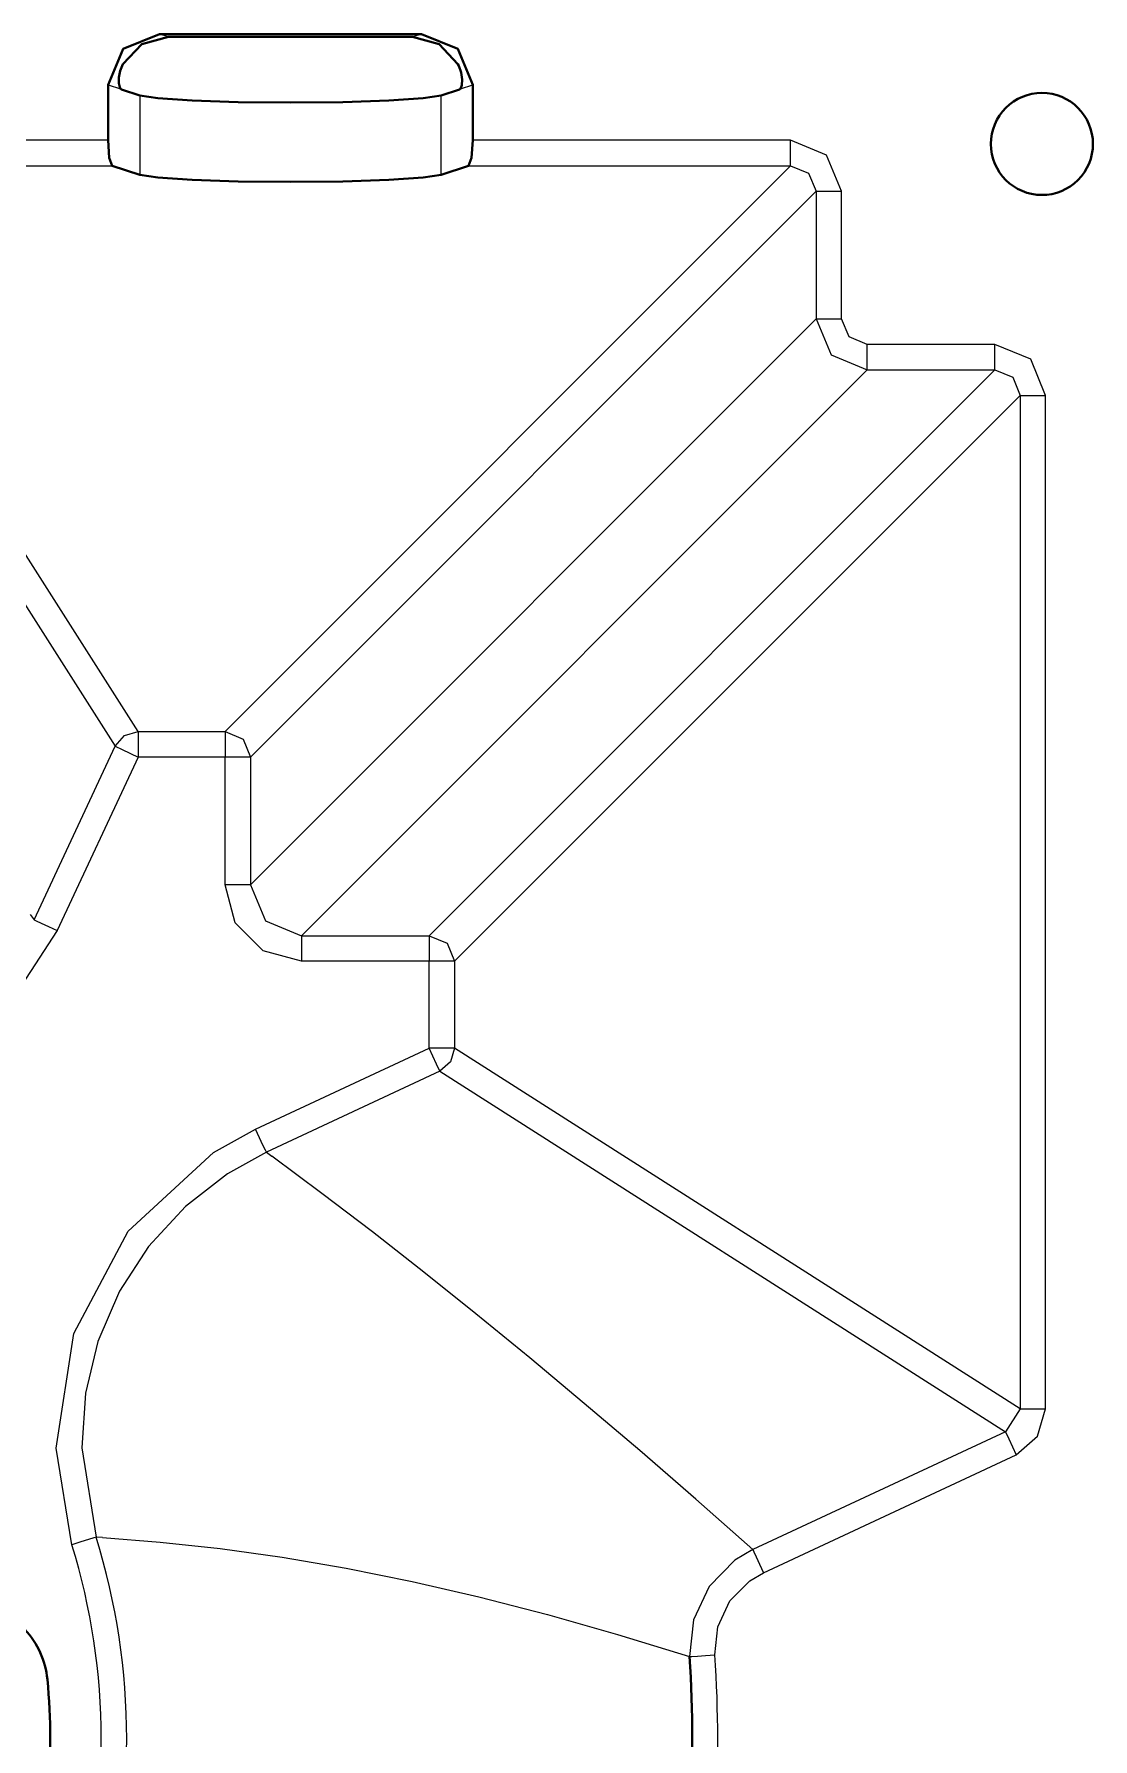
# Model space of a CAD drawing. Header units: millimetres. Extents: x 0 to 2941, y -405 to 1422.
# Drawn here: x 794.6 to 836.1, y 1053.2 to 1120 of the extents above; entities that cross this region are included whole.
import ezdxf

# ---------------------------------------------------------------- set-up
doc = ezdxf.new("R2010")
doc.units = ezdxf.units.MM
doc.layers.add('FINE', color=9, linetype='Continuous')
doc.layers.add('OUTLINE', color=7, linetype='Continuous')

msp = doc.modelspace()

# ---------------------------------------------------------------- linework, layer by layer
at = {"layer": 'FINE', "lineweight": 9}
for p, q in [((799.82, 1119.882), (799.467, 1119.995)), ((809.747, 1119.995), (809.394, 1119.882)), ((797.457, 1118.011), (797.941, 1117.855)), ((811.273, 1117.855), (811.758, 1118.011)), ((798.698, 1117.592), (798.698, 1114.486)), ((810.516, 1114.486), (810.516, 1117.592)), ((797.457, 1115.835), (784.508, 1115.835)), ((824.215, 1115.835), (811.758, 1115.835)), ((784.508, 1114.837), (797.623, 1114.837)), ((824.215, 1114.837), (802.043, 1092.665)), ((811.591, 1114.837), (824.215, 1114.837)), ((803.041, 1091.667), (825.213, 1113.838)), ((826.211, 1108.834), (826.211, 1113.838)), ((825.213, 1108.834), (803.041, 1086.662)), ((832.215, 1107.835), (827.21, 1107.835)), ((805.038, 1084.665), (827.21, 1106.837)), ((832.215, 1106.837), (810.043, 1084.665)), ((827.21, 1106.837), (832.215, 1106.837)), ((811.041, 1083.667), (833.213, 1105.839)), ((833.213, 1105.839), (833.213, 1066.131)), ((834.211, 1066.131), (834.211, 1105.839)), ((798.633, 1092.665), (802.043, 1092.665)), ((794.555, 1085.284), (797.728, 1092.089)), ((803.041, 1091.667), (803.041, 1086.662)), ((794.398, 1085.5), (794.555, 1085.284)), ((805.038, 1084.665), (810.043, 1084.665)), ((811.041, 1083.667), (811.041, 1080.256)), ((803.239, 1077.084), (810.043, 1080.256)), ((833.213, 1066.131), (811.041, 1080.256)), ((810.465, 1079.352), (803.661, 1076.179)), ((810.465, 1079.352), (832.637, 1065.227)), ((803.661, 1076.179), (803.876, 1076.021)), ((833.213, 1066.131), (832.637, 1065.227)), ((832.637, 1065.227), (822.733, 1060.609)), ((797.236, 1061.079), (796.987, 1061.094))]:
    msp.add_line(p, q, dxfattribs=at)
for points in [[(824.215, 1114.837), (824.215, 1115.149), (824.215, 1115.835)], [(826.211, 1113.838), (825.627, 1115.251), (824.215, 1115.835)], [(783.603, 1114.26), (797.728, 1092.089), (798.097, 1092.508), (798.633, 1092.665), (784.508, 1114.837)], [(824.215, 1114.837), (824.922, 1114.546), (825.213, 1113.838), (825.213, 1108.834)], [(825.213, 1113.838), (825.525, 1113.838), (826.211, 1113.838)], [(825.213, 1108.834), (825.525, 1108.834), (826.211, 1108.834)], [(825.213, 1108.834), (825.799, 1107.423), (827.21, 1106.837)], [(827.21, 1107.835), (826.504, 1108.128), (826.211, 1108.834)], [(827.21, 1106.837), (827.21, 1107.149), (827.21, 1107.835)], [(832.215, 1106.837), (832.215, 1107.149), (832.215, 1107.835)], [(834.211, 1105.839), (833.627, 1107.251), (832.215, 1107.835)], [(832.215, 1106.837), (832.922, 1106.546), (833.213, 1105.839)], [(833.213, 1105.839), (833.525, 1105.839), (834.211, 1105.839)], [(798.633, 1092.665), (798.633, 1092.353), (798.633, 1091.667)], [(802.043, 1092.665), (802.043, 1092.353), (802.043, 1091.667)], [(802.043, 1092.665), (802.748, 1092.371), (803.041, 1091.667)], [(802.043, 1086.662), (802.043, 1091.667), (798.633, 1091.667), (795.46, 1084.863)], [(797.728, 1092.089), (798.011, 1091.957), (798.633, 1091.667)], [(803.041, 1091.667), (802.729, 1091.667), (802.043, 1091.667)], [(805.038, 1083.667), (803.54, 1084.068), (802.444, 1085.163), (802.043, 1086.662)], [(803.041, 1086.662), (802.729, 1086.662), (802.043, 1086.662)], [(803.041, 1086.662), (803.624, 1085.248), (805.038, 1084.665)], [(794.555, 1085.284), (794.638, 1085.246), (794.838, 1085.153), (795.125, 1085.019), (795.46, 1084.863)], [(795.46, 1084.863), (793.363, 1081.651), (789.832, 1078.787), (785.554, 1077.254), (781.01, 1077.224), (779.174, 1077.657)], [(805.038, 1084.665), (805.038, 1084.353), (805.038, 1083.667)], [(810.043, 1084.665), (810.043, 1084.353), (810.043, 1083.667)], [(810.043, 1084.665), (810.748, 1084.372), (811.041, 1083.667)], [(810.043, 1080.256), (810.043, 1083.667), (805.038, 1083.667)], [(811.041, 1083.667), (810.729, 1083.667), (810.043, 1083.667)], [(811.041, 1080.256), (810.729, 1080.256), (810.043, 1080.256)], [(810.465, 1079.352), (810.333, 1079.634), (810.043, 1080.256)], [(811.041, 1080.256), (810.884, 1079.72), (810.465, 1079.352)], [(796.033, 1060.797), (795.425, 1064.585), (796.112, 1069.079), (798.247, 1073.091), (801.589, 1076.169), (803.239, 1077.084)], [(803.661, 1076.179), (803.622, 1076.262), (803.529, 1076.462), (803.395, 1076.749), (803.239, 1077.084)], [(803.661, 1076.179), (802.132, 1075.332), (800.486, 1074.058), (799.036, 1072.481), (797.905, 1070.734), (797.059, 1068.765), (796.569, 1066.741), (796.422, 1064.602), (796.987, 1061.094)], [(822.733, 1060.609), (820.501, 1062.581), (818.299, 1064.491), (816.127, 1066.34), (813.986, 1068.126), (811.875, 1069.85), (809.831, 1071.483), (807.817, 1073.056), (805.832, 1074.568), (803.876, 1076.021)], [(823.155, 1059.704), (833.059, 1064.322), (833.899, 1065.059), (834.211, 1066.131)], [(833.213, 1066.131), (833.525, 1066.131), (834.211, 1066.131)], [(832.637, 1065.227), (832.768, 1064.944), (833.059, 1064.322)], [(796.987, 1061.094), (796.899, 1061.067), (796.689, 1061.001), (796.386, 1060.907), (796.033, 1060.798)], [(797.236, 1061.079), (799.497, 1060.906), (801.846, 1060.649), (804.277, 1060.306), (806.789, 1059.875), (809.379, 1059.354), (811.995, 1058.754), (814.681, 1058.064), (817.434, 1057.284), (820.252, 1056.415)], [(822.733, 1060.609), (822.033, 1060.198), (821.018, 1059.165), (820.401, 1057.855), (820.252, 1056.415)], [(822.733, 1060.609), (822.772, 1060.525), (822.865, 1060.326), (822.999, 1060.038), (823.155, 1059.704)], [(821.248, 1056.481), (821.362, 1057.588), (821.836, 1058.595), (822.617, 1059.388), (823.155, 1059.704)], [(820.252, 1056.415), (820.344, 1056.421), (820.563, 1056.435), (820.88, 1056.456), (821.248, 1056.481)]]:
    msp.add_lwpolyline(points, dxfattribs=at)
for points in [[(796.987, 1045.287, 0.151867), (796.987, 1061.094)], [(796.033, 1045.583, 0.15187), (796.033, 1060.798)], [(821.248, 1049.9, 0.033081), (821.248, 1056.481)]]:
    msp.add_lwpolyline(points, format="xyb", dxfattribs=at)
at = {"layer": 'OUTLINE', "lineweight": 40}
for p, q in [((799.467, 1119.995), (809.747, 1119.995)), ((797.457, 1115.835), (797.457, 1118.011)), ((797.941, 1117.855), (797.976, 1117.824)), ((798.698, 1117.592), (797.976, 1117.824)), ((811.239, 1117.824), (810.516, 1117.592)), ((811.239, 1117.824), (811.273, 1117.855)), ((811.758, 1118.011), (811.758, 1115.835)), ((798.698, 1114.486), (797.623, 1114.837)), ((811.591, 1114.837), (810.516, 1114.486))]:
    msp.add_line(p, q, dxfattribs=at)
for points in [[(799.467, 1119.995), (798.044, 1119.415), (797.457, 1118.011)], [(798.04, 1118.823), (798.779, 1119.597), (799.82, 1119.882)], [(799.82, 1119.882), (809.394, 1119.882), (810.435, 1119.597), (811.174, 1118.823)], [(811.758, 1118.011), (811.17, 1119.415), (809.747, 1119.995)], [(798.04, 1118.823), (797.929, 1118.554), (797.877, 1118.289), (797.878, 1118.075), (797.913, 1117.913), (797.941, 1117.855)], [(811.273, 1117.855), (811.323, 1117.989), (811.341, 1118.216), (811.303, 1118.489), (811.21, 1118.751), (811.174, 1118.823)], [(810.516, 1117.592), (809.803, 1117.481), (808.464, 1117.39), (806.659, 1117.331), (804.607, 1117.31), (802.555, 1117.331), (800.75, 1117.39), (799.411, 1117.481), (798.698, 1117.592)], [(797.623, 1114.837), (797.505, 1115.149), (797.457, 1115.835)], [(811.758, 1115.835), (811.709, 1115.149), (811.591, 1114.837)], [(810.516, 1114.486), (809.803, 1114.373), (808.464, 1114.281), (806.659, 1114.221), (804.607, 1114.2), (802.555, 1114.221), (800.75, 1114.281), (799.411, 1114.373), (798.698, 1114.486)]]:
    msp.add_lwpolyline(points, dxfattribs=at)
msp.add_lwpolyline([(832.067, 1115.69, 0.414201), (834.067, 1113.69, 0.414226), (836.067, 1115.69, 0.414201), (834.067, 1117.69, 0.414226)], format="xyb", close=True, dxfattribs=at)
for points in [[(795.076, 1055.524, 0.162971), (794.198, 1057.479)], [(820.252, 1049.966, 0.033096), (820.252, 1056.415)], [(795.076, 1050.857, 0.049529), (795.076, 1055.524)]]:
    msp.add_lwpolyline(points, format="xyb", dxfattribs=at)

doc.saveas('drawing.dxf')
